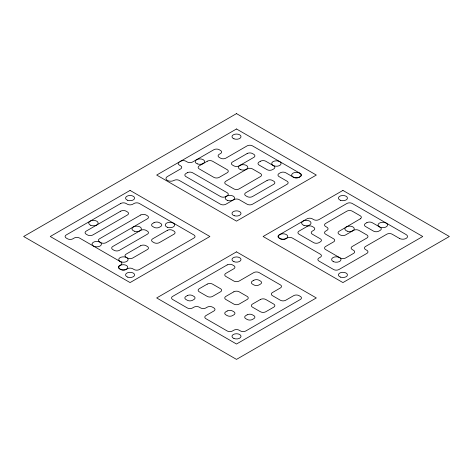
<?xml version="1.0" encoding="UTF-8"?>
<svg xmlns="http://www.w3.org/2000/svg" width="473" height="473" viewBox="0 0 473 473"><rect width="100%" height="100%" fill="white"/><g stroke="black" fill="none" stroke-linecap="round" stroke-linejoin="round"><path stroke-width="0.71" d="M399.449 238.41L392.147 234.194A3.76 2.17 0 0 0 386.825 234.194L365.54 246.486A3.76 2.17 0 0 0 365.54 249.555L366.871 250.323A3.76 2.17 0 0 1 366.871 253.398L338.934 269.527A3.76 2.17 0 0 1 333.613 269.527L318.979 261.078A3.76 2.17 0 0 1 318.979 258.004L320.31 257.235A3.76 2.17 0 0 0 320.31 254.167L292.373 238.037A3.76 2.17 0 0 0 287.052 238.037L285.722 238.806A3.76 2.17 0 0 1 280.4 238.806L279.07 238.037A3.76 2.17 0 0 1 279.07 234.963L307.007 218.833A3.76 2.17 0 0 1 312.328 218.833L313.658 219.602A3.76 2.17 0 0 0 318.979 219.602L346.916 203.473A3.76 2.17 0 0 1 352.237 203.473L406.118 234.578A4.7 2.714 0 0 1 406.053 238.457A4.7 2.714 0 0 1 399.342 238.345M180.627 161.234A3.76 2.17 0 0 1 185.948 161.234L187.278 161.997A3.76 2.17 0 0 0 192.6 161.997L213.885 149.71A3.76 2.17 0 0 1 219.206 149.71L220.536 150.479A3.76 2.17 0 0 1 220.536 153.554L219.206 154.316A3.76 2.17 0 0 0 219.206 157.391L220.536 158.159A3.76 2.17 0 0 0 225.858 158.159L247.143 145.867A3.76 2.17 0 0 1 252.464 145.867L300.355 173.52A3.76 2.17 0 0 1 300.355 176.595L299.025 177.363A3.76 2.17 0 0 1 293.703 177.363L285.722 172.751A3.76 2.17 0 0 0 280.4 172.751L279.07 173.52A3.76 2.17 0 0 0 279.07 176.595L287.052 181.2A3.76 2.17 0 0 1 287.052 184.275L252.464 204.241A3.76 2.17 0 0 1 247.143 204.241L239.161 199.636A3.76 2.17 0 0 0 233.839 199.636L225.858 204.241A3.76 2.17 0 0 1 220.536 204.241L179.297 180.432A3.76 2.17 0 0 0 173.987 180.426A4.7 2.714 0 0 1 167.347 180.414A4.7 2.714 0 0 1 167.353 176.577L180.627 168.914A3.76 2.17 0 0 0 180.627 165.84L179.297 165.071A3.76 2.17 0 0 1 179.297 161.997M360.278 218.833L339.153 231.25A3.76 2.17 0 0 0 339.153 234.324L340.264 234.963A3.76 2.17 0 0 0 345.586 234.963L353.568 230.357A3.76 2.17 0 0 1 358.889 230.357L366.871 234.963A3.76 2.17 0 0 1 366.871 238.037L352.237 246.486A3.76 2.17 0 0 0 352.237 249.555L353.568 250.323A3.76 2.17 0 0 1 353.568 253.398L345.586 258.004A3.76 2.17 0 0 1 340.264 258.004L325.631 249.555A3.76 2.17 0 0 1 325.631 246.486L333.613 241.874A3.76 2.17 0 0 0 333.613 238.806L325.631 234.194A3.76 2.17 0 0 1 325.631 231.126L326.961 230.357A3.76 2.17 0 0 0 326.961 227.282L325.631 226.514A3.76 2.17 0 0 1 325.631 223.445L346.916 211.153A3.76 2.17 0 0 1 352.237 211.153L360.249 215.777A3.76 2.17 0 0 1 360.278 218.833M236.5 113.615L23.65 236.5L236.5 359.385L449.35 236.5L236.5 113.615M130.075 190.418L50.256 236.5L130.075 282.582L209.894 236.5L130.075 190.418M236.5 128.975L156.681 175.057L236.5 221.139L316.319 175.057L236.5 128.975M120.763 203.473L66.22 234.963A3.76 2.17 0 0 0 66.22 238.037L67.55 238.806A3.76 2.17 0 0 0 72.872 238.806L74.202 238.037A3.76 2.17 0 0 1 79.523 238.037L120.763 261.847A3.76 2.17 0 0 1 120.763 264.915L119.433 265.684A3.76 2.17 0 0 0 119.433 268.759L120.763 269.527A3.76 2.17 0 0 0 126.084 269.527L127.414 268.759A3.76 2.17 0 0 1 132.736 268.759L134.066 269.527A3.76 2.17 0 0 0 139.387 269.527L193.93 238.037A3.76 2.17 0 0 0 193.93 234.963L139.387 203.473A3.76 2.17 0 0 0 134.066 203.473L132.736 204.241A3.76 2.17 0 0 1 127.414 204.241L126.084 203.473A3.76 2.17 0 0 0 120.763 203.473M120.763 211.153L86.175 231.126A3.76 2.17 0 0 0 86.175 234.194L87.505 234.963A3.76 2.17 0 0 0 92.826 234.963L127.414 214.996A3.76 2.17 0 0 0 127.414 211.922L126.084 211.153A3.76 2.17 0 0 0 120.763 211.153M187.278 172.751L185.948 173.52A3.76 2.17 0 0 0 185.948 176.595L220.536 196.561A3.76 2.17 0 0 0 225.858 196.561L227.188 195.792A3.76 2.17 0 0 0 227.188 192.724L192.6 172.751A3.76 2.17 0 0 0 187.278 172.751M207.233 161.234L199.251 165.84A3.76 2.17 0 0 0 199.251 168.914L213.885 177.363A3.76 2.17 0 0 0 219.206 177.363L227.188 172.751A3.76 2.17 0 0 0 227.188 169.677L212.554 161.234A3.76 2.17 0 0 0 207.233 161.234M140.718 214.996L99.478 238.806A3.76 2.17 0 0 0 99.478 241.874L100.808 242.643A3.76 2.17 0 0 0 106.129 242.643L147.369 218.833A3.76 2.17 0 0 0 147.369 215.765L146.039 214.996A3.76 2.17 0 0 0 140.718 214.996M247.143 153.554L232.509 161.997A3.76 2.17 0 0 0 232.509 165.071L233.839 165.84A3.76 2.17 0 0 0 239.161 165.84L253.794 157.391A3.76 2.17 0 0 0 253.794 154.316L252.464 153.554A3.76 2.17 0 0 0 247.143 153.554M140.718 230.357L112.781 246.486A3.76 2.17 0 0 0 112.781 249.555L114.111 250.323A3.76 2.17 0 0 0 119.433 250.323L147.369 234.194A3.76 2.17 0 0 0 147.369 231.126L146.039 230.357A3.76 2.17 0 0 0 140.718 230.357M154.021 222.677L152.69 223.445A3.76 2.17 0 0 0 152.69 226.514L154.021 227.282A3.76 2.17 0 0 0 159.342 227.282L160.672 226.514A3.76 2.17 0 0 0 160.672 223.445L159.342 222.677A3.76 2.17 0 0 0 154.021 222.677M247.143 168.914L225.858 181.2A3.76 2.17 0 0 0 225.858 184.275L233.839 188.881A3.76 2.17 0 0 0 239.161 188.881L260.446 176.595A3.76 2.17 0 0 0 260.446 173.52L252.464 168.914A3.76 2.17 0 0 0 247.143 168.914M260.446 161.234L259.115 161.997A3.76 2.17 0 0 0 259.115 165.071L267.097 169.677A3.76 2.17 0 0 0 272.418 169.677L273.749 168.914A3.76 2.17 0 0 0 273.749 165.84L265.767 161.234A3.76 2.17 0 0 0 260.446 161.234M140.718 245.718L126.084 254.167A3.76 2.17 0 0 0 126.084 257.235L127.414 258.004A3.76 2.17 0 0 0 132.736 258.004L147.369 249.555A3.76 2.17 0 0 0 147.369 246.486L146.039 245.718A3.76 2.17 0 0 0 140.718 245.718M167.324 230.357L152.69 238.806A3.76 2.17 0 0 0 152.69 241.874L154.021 242.643A3.76 2.17 0 0 0 159.342 242.643L173.975 234.194A3.76 2.17 0 0 0 173.975 231.126L172.645 230.357A3.76 2.17 0 0 0 167.324 230.357M267.097 180.432L245.812 192.724A3.76 2.17 0 0 0 245.812 195.792L247.143 196.561A3.76 2.17 0 0 0 252.464 196.561L273.749 184.275A3.76 2.17 0 0 0 273.749 181.2L272.418 180.432A3.76 2.17 0 0 0 267.097 180.432M236.5 251.861L156.681 297.943L236.5 344.025L316.319 297.943L236.5 251.861M342.925 190.418L263.106 236.5L342.925 282.582L422.744 236.5L342.925 190.418M227.188 264.915L172.645 296.405A3.76 2.17 0 0 0 172.645 299.48L187.278 307.929A3.76 2.17 0 0 0 192.6 307.929L193.93 307.16A3.76 2.17 0 0 1 199.251 307.16L200.582 307.929A3.76 2.17 0 0 0 205.903 307.929L207.233 307.16A3.76 2.17 0 0 1 212.554 307.16L213.885 307.929A3.76 2.17 0 0 1 213.885 311.003L205.903 315.609A3.76 2.17 0 0 0 205.903 318.684L227.188 330.97A3.76 2.17 0 0 0 232.509 330.97L233.839 330.201A3.76 2.17 0 0 1 239.161 330.201L240.491 330.97A3.76 2.17 0 0 0 245.812 330.97L300.355 299.48A3.76 2.17 0 0 0 300.355 296.405L299.025 295.637A3.76 2.17 0 0 0 293.703 295.637L285.722 300.249A3.76 2.17 0 0 1 280.4 300.249L272.418 295.637A3.76 2.17 0 0 1 272.418 292.568L280.4 287.956A3.76 2.17 0 0 0 280.4 284.888L259.115 272.596A3.76 2.17 0 0 0 253.794 272.596L239.161 281.045A3.76 2.17 0 0 1 233.839 281.045L225.858 276.439A3.76 2.17 0 0 1 225.858 273.364L233.839 268.759A3.76 2.17 0 0 0 233.839 265.684L232.509 264.915A3.76 2.17 0 0 0 227.188 264.915M187.278 295.637L185.948 296.405A3.76 2.17 0 0 0 185.948 299.48L187.278 300.249A3.76 2.17 0 0 0 192.6 300.249L193.93 299.48A3.76 2.17 0 0 0 193.93 296.405L192.6 295.637A3.76 2.17 0 0 0 187.278 295.637M207.233 284.119L199.251 288.725A3.76 2.17 0 0 0 199.251 291.8L207.233 296.405A3.76 2.17 0 0 0 212.554 296.405L220.536 291.8A3.76 2.17 0 0 0 220.536 288.725L212.554 284.119A3.76 2.17 0 0 0 207.233 284.119M307.007 226.514L299.025 231.126A3.76 2.17 0 0 0 299.025 234.194L313.658 242.643A3.76 2.17 0 0 0 318.979 242.643L320.31 241.874A3.76 2.17 0 0 0 320.31 238.806L312.328 234.194A3.76 2.17 0 0 1 312.328 231.126L313.658 230.357A3.76 2.17 0 0 0 313.658 227.282L312.328 226.514A3.76 2.17 0 0 0 307.007 226.514M233.839 291.8L225.858 296.405A3.76 2.17 0 0 0 225.858 299.48L233.839 304.086A3.76 2.17 0 0 0 239.161 304.086L247.143 299.48A3.76 2.17 0 0 0 247.143 296.405L239.161 291.8A3.76 2.17 0 0 0 233.839 291.8M253.794 280.276L252.464 281.045A3.76 2.17 0 0 0 252.464 284.119L253.794 284.888A3.76 2.17 0 0 0 259.115 284.888L260.446 284.119A3.76 2.17 0 0 0 260.446 281.045L259.115 280.276A3.76 2.17 0 0 0 253.794 280.276M366.871 222.677L365.54 223.445A3.76 2.17 0 0 0 365.54 226.514L373.522 231.126A3.76 2.17 0 0 0 378.843 231.126L380.174 230.357A3.76 2.17 0 0 0 380.174 227.282A4.7 2.714 0 0 1 380.777 222.535A4.7 2.714 0 0 1 387.523 225.172A4.7 2.714 0 0 1 380.197 227.229L372.192 222.677A3.76 2.17 0 0 0 366.871 222.677M227.188 311.003L225.858 311.766A3.76 2.17 0 0 0 225.858 314.841L227.188 315.609A3.76 2.17 0 0 0 232.509 315.609L233.839 314.841A3.76 2.17 0 0 0 233.839 311.766L232.509 311.003A3.76 2.17 0 0 0 227.188 311.003M260.446 299.48L252.464 304.086A3.76 2.17 0 0 0 252.464 307.16L260.446 311.766A3.76 2.17 0 0 0 265.767 311.766L273.749 307.16A3.76 2.17 0 0 0 273.749 304.086L265.767 299.48A3.76 2.17 0 0 0 260.446 299.48M247.143 314.841L245.812 315.609A3.76 2.17 0 0 0 245.812 318.684L247.143 319.446A3.76 2.17 0 0 0 252.464 319.446L253.794 318.684A3.76 2.17 0 0 0 253.794 315.609L252.464 314.841A3.76 2.17 0 0 0 247.143 314.841M197.282 163.865A4.7 2.714 0 0 0 204.608 161.807A4.7 2.714 0 0 0 197.862 159.17A4.7 2.714 0 0 0 197.282 163.865M294.011 177.41A4.7 2.714 0 0 0 301.065 175.057A4.7 2.714 0 0 0 294.011 172.704A4.7 2.714 0 0 0 294.011 177.41M234.241 215.718A4.517 2.607 0 0 0 241.017 213.459A4.517 2.607 0 0 0 234.241 211.2A4.517 2.607 0 0 0 234.241 215.718M233.969 138.814A4.517 2.607 0 0 0 241.005 136.839A4.517 2.607 0 0 0 234.525 134.308A4.517 2.607 0 0 0 233.969 138.814M280.708 238.853A4.7 2.714 0 0 0 287.761 236.5A4.7 2.714 0 0 0 280.708 234.147A4.7 2.714 0 0 0 280.708 238.853M340.666 277.16A4.517 2.607 0 0 0 347.442 274.902A4.517 2.607 0 0 0 340.666 272.643A4.517 2.607 0 0 0 340.666 277.16M340.666 200.357A4.517 2.607 0 0 0 347.442 198.098A4.517 2.607 0 0 0 340.666 195.84A4.517 2.607 0 0 0 340.666 200.357M233.969 338.502A4.517 2.607 0 0 0 241.005 336.534A4.517 2.607 0 0 0 234.525 334.003A4.517 2.607 0 0 0 233.969 338.502M233.969 261.699A4.517 2.607 0 0 0 241.005 259.73A4.517 2.607 0 0 0 234.525 257.194A4.517 2.607 0 0 0 233.969 261.699M127.544 200.256A4.517 2.607 0 0 0 134.58 198.282A4.517 2.607 0 0 0 128.1 195.751A4.517 2.607 0 0 0 127.544 200.256M127.816 277.16A4.517 2.607 0 0 0 134.592 274.902A4.517 2.607 0 0 0 127.816 272.643A4.517 2.607 0 0 0 127.816 277.16M121.07 261.894A4.7 2.714 0 0 0 128.124 259.541A4.7 2.714 0 0 0 121.07 257.188A4.7 2.714 0 0 0 121.07 261.894M120.757 269.456A4.517 2.607 0 0 0 127.793 267.487A4.517 2.607 0 0 0 121.319 264.957A4.517 2.607 0 0 0 120.757 269.456M240.798 169.73A4.7 2.714 0 0 0 247.852 167.377A4.7 2.714 0 0 0 240.798 165.024A4.7 2.714 0 0 0 240.798 169.73M273.772 165.786A4.7 2.714 0 0 0 281.098 163.729A4.7 2.714 0 0 0 274.352 161.092A4.7 2.714 0 0 0 273.772 165.786M227.259 200.321A4.7 2.714 0 0 0 234.59 198.264A4.7 2.714 0 0 0 227.844 195.627A4.7 2.714 0 0 0 227.259 200.321M333.684 261.764A4.7 2.714 0 0 0 341.015 259.707A4.7 2.714 0 0 0 334.269 257.07A4.7 2.714 0 0 0 333.684 261.764M347.223 231.173A4.7 2.714 0 0 0 354.277 228.82A4.7 2.714 0 0 0 347.223 226.466A4.7 2.714 0 0 0 347.223 231.173M303.991 225.408A4.7 2.714 0 0 0 311.045 223.061A4.7 2.714 0 0 0 303.991 220.708A4.7 2.714 0 0 0 303.991 225.408M90.81 225.337A4.7 2.714 0 0 0 98.136 223.28A4.7 2.714 0 0 0 91.39 220.643A4.7 2.714 0 0 0 90.81 225.337M134.326 231.196A4.7 2.714 0 0 0 141.38 228.849A4.7 2.714 0 0 0 134.326 226.496A4.7 2.714 0 0 0 134.326 231.196M167.3 227.253A4.7 2.714 0 0 0 174.626 225.201A4.7 2.714 0 0 0 167.88 222.564A4.7 2.714 0 0 0 167.3 227.253M94.387 246.486A4.7 2.714 0 0 0 101.441 244.133A4.7 2.714 0 0 0 94.387 241.786A4.7 2.714 0 0 0 94.387 246.486"/></g></svg>
